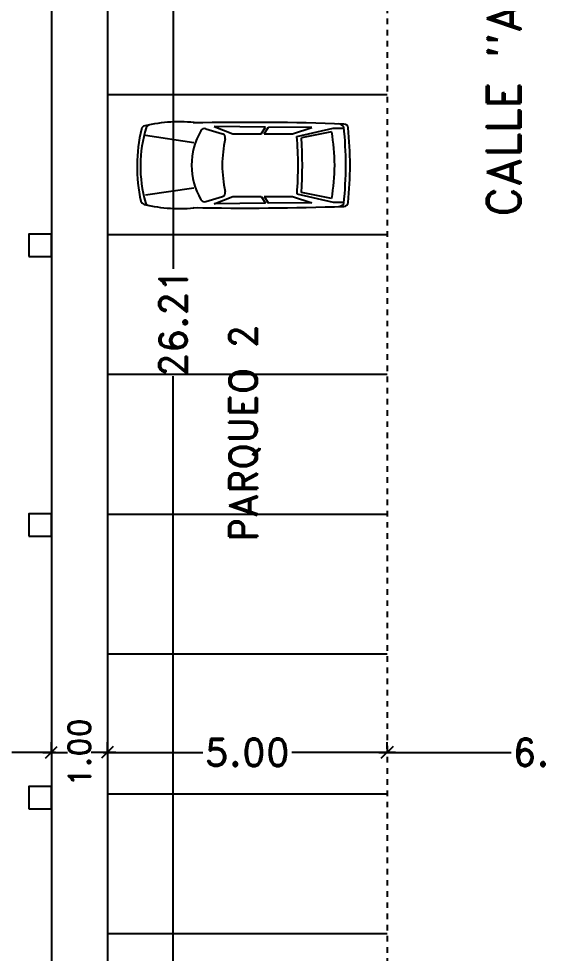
# Model space of a CAD drawing. Header units: millimetres. Extents: x 1590 to 1932, y -48 to 167.
# Drawn here: x 1648.15 to 1657.51, y 66.01 to 82.71 of the extents above; entities that cross this region are included whole.
import ezdxf

# ---------------------------------------------------------------- set-up
doc = ezdxf.new("R2010")
doc.units = ezdxf.units.MM
doc.header["$LTSCALE"] = 0.1
doc.header["$MEASUREMENT"] = 0
doc.header["$PDMODE"] = 35
doc.header["$PDSIZE"] = 0.75
doc.linetypes.add('DASHED', pattern=[0.75, 0.5, -0.25])
doc.layers.get('0').update_dxf_attribs({"linetype": 'CONTINUOUS'})
doc.layers.get('DEFPOINTS').update_dxf_attribs({"linetype": 'CONTINUOUS'})
for name, color, linetype in [('C-PRKG-CARS', 1, 'CONTINUOUS'), ('CALLES', 3, 'CONTINUOUS'), ('PARED', 4, 'CONTINUOUS'), ('PAREDES', 3, 'CONTINUOUS'), ('TEXT', 3, 'CONTINUOUS')]:
    doc.layers.add(name, color=color, linetype=linetype)
doc.styles.add('ROMAND', font='romand.shx')
doc.dimstyles.new('URBA', dxfattribs={"dimtxt": 20, "dimasz": 0.5, "dimexe": 1.25, "dimexo": 0.63, "dimgap": 0.63, "dimtad": 0, "dimtih": 1, "dimtoh": 1, "dimzin": 1, "dimdsep": 46, "dimtxsty": 'ROMAND', "dimcen": 2.5, "dimclrd": 1, "dimclre": 1, "dimclrt": 3, "dimadec": 0, "dimazin": 0, "dimtfac": 1, "dimtmove": 0, "dimatfit": 3, "dimfxl": 1, "dimtvp": 1, "dimtolj": 1, "dimtzin": 1, "dimarcsym": 0})

# ---------------------------------------------------------------- blocks, each defined once
blk = doc.blocks.new('UTP1$0$DIMBLOCK')
at = {"color": 1}
blk.add_line((-7.5, 0), (10.5, 0), dxfattribs=at)
at = {"color": 4}
blk.add_line((-5.25, -5.25), (5.25, 5.25), dxfattribs=at)
blk = doc.blocks.new('*D169')
at = {"layer": 'CALLES', "color": 1, "linetype": 'Continuous', "transparency": 16777216}
for p, q in [((1645.736, 68.649), (1645.736, 69.778)), ((1648.736, 69.66), (1648.736, 69.778)), ((1645.756, 69.598), (1646.442, 69.598)), ((1648.716, 69.598), (1648.03, 69.598))]:
    blk.add_line(p, q, dxfattribs=at)
at = {"layer": 'DEFPOINTS', "color": 0, "linetype": 'Continuous', "transparency": 16777216}
for p in [(1648.736, 69.598), (1648.736, 69.598), (1645.736, 68.587)]:
    blk.add_point(p, dxfattribs=at)
at = {"layer": 'CALLES', "color": 1, "linetype": 'Continuous', "transparency": 16777216, "xscale": 0.02, "yscale": 0.02, "zscale": 0.02, "rotation": 180}
blk.add_blockref('UTP1$0$DIMBLOCK', (1645.736, 69.598), dxfattribs=at)
at = {"layer": 'CALLES', "color": 1, "linetype": 'Continuous', "transparency": 16777216, "xscale": 0.02, "yscale": 0.02, "zscale": 0.02}
blk.add_blockref('UTP1$0$DIMBLOCK', (1648.736, 69.598), dxfattribs=at)
at = {"layer": 'CALLES', "color": 3, "linetype": 'Continuous', "transparency": 16777216, "insert": (1647.236, 69.598), "char_height": 0.5, "attachment_point": 5, "style": 'ROMAND'}
blk.add_mtext('\\A1;3.00', dxfattribs=at)
blk = doc.blocks.new('*D170')
at = {"color": 1, "linetype": 'Continuous', "transparency": 16777216}
for p, q in [((1648.736, 69.608), (1648.736, 69.778)), ((1649.736, 69.608), (1649.736, 69.778)), ((1648.746, 69.598), (1649.026, 69.598)), ((1649.726, 69.598), (1649.446, 69.598))]:
    blk.add_line(p, q, dxfattribs=at)
at = {"layer": 'DEFPOINTS', "color": 0, "linetype": 'Continuous', "transparency": 16777216}
for p in [(1648.736, 69.598), (1649.736, 69.598), (1649.736, 69.598)]:
    blk.add_point(p, dxfattribs=at)
at = {"color": 1, "linetype": 'Continuous', "transparency": 16777216, "xscale": 0.01, "yscale": 0.01, "zscale": 0.01, "rotation": 180}
blk.add_blockref('UTP1$0$DIMBLOCK', (1648.736, 69.598), dxfattribs=at)
at = {"color": 1, "linetype": 'Continuous', "transparency": 16777216, "xscale": 0.01, "yscale": 0.01, "zscale": 0.01}
blk.add_blockref('UTP1$0$DIMBLOCK', (1649.736, 69.598), dxfattribs=at)
at = {"color": 2, "linetype": 'Continuous', "transparency": 16777216, "insert": (1649.236, 69.598), "char_height": 0.4, "attachment_point": 5, "rotation": 90, "style": 'ROMAND'}
blk.add_mtext('\\A1;1.00', dxfattribs=at)
blk = doc.blocks.new('*D171')
at = {"layer": 'CALLES', "color": 1, "linetype": 'Continuous', "transparency": 16777216}
for p, q in [((1649.736, 69.66), (1649.736, 69.778)), ((1654.736, 69.66), (1654.736, 69.778)), ((1649.756, 69.598), (1651.442, 69.598)), ((1654.716, 69.598), (1653.03, 69.598))]:
    blk.add_line(p, q, dxfattribs=at)
at = {"layer": 'DEFPOINTS', "color": 0, "linetype": 'Continuous', "transparency": 16777216}
for p in [(1649.736, 69.598), (1654.736, 69.598), (1654.736, 69.598)]:
    blk.add_point(p, dxfattribs=at)
at = {"layer": 'CALLES', "color": 1, "linetype": 'Continuous', "transparency": 16777216, "xscale": 0.02, "yscale": 0.02, "zscale": 0.02, "rotation": 180}
blk.add_blockref('UTP1$0$DIMBLOCK', (1649.736, 69.598), dxfattribs=at)
at = {"layer": 'CALLES', "color": 1, "linetype": 'Continuous', "transparency": 16777216, "xscale": 0.02, "yscale": 0.02, "zscale": 0.02}
blk.add_blockref('UTP1$0$DIMBLOCK', (1654.736, 69.598), dxfattribs=at)
at = {"layer": 'CALLES', "color": 3, "linetype": 'Continuous', "transparency": 16777216, "insert": (1652.236, 69.598), "char_height": 0.5, "attachment_point": 5, "style": 'ROMAND'}
blk.add_mtext('\\A1;5.00', dxfattribs=at)
blk = doc.blocks.new('*D172')
at = {"layer": 'CALLES', "color": 1, "linetype": 'Continuous', "transparency": 16777216}
for p, q in [((1654.736, 69.66), (1654.736, 69.778)), ((1660.736, 69.66), (1660.736, 69.778)), ((1654.756, 69.598), (1656.954, 69.598)), ((1660.716, 69.598), (1658.518, 69.598))]:
    blk.add_line(p, q, dxfattribs=at)
at = {"layer": 'DEFPOINTS', "color": 0, "linetype": 'Continuous', "transparency": 16777216}
for p in [(1654.736, 69.598), (1660.736, 69.598), (1660.736, 69.598)]:
    blk.add_point(p, dxfattribs=at)
at = {"layer": 'CALLES', "color": 1, "linetype": 'Continuous', "transparency": 16777216, "xscale": 0.02, "yscale": 0.02, "zscale": 0.02, "rotation": 180}
blk.add_blockref('UTP1$0$DIMBLOCK', (1654.736, 69.598), dxfattribs=at)
at = {"layer": 'CALLES', "color": 1, "linetype": 'Continuous', "transparency": 16777216, "xscale": 0.02, "yscale": 0.02, "zscale": 0.02}
blk.add_blockref('UTP1$0$DIMBLOCK', (1660.736, 69.598), dxfattribs=at)
at = {"layer": 'CALLES', "color": 3, "linetype": 'Continuous', "transparency": 16777216, "insert": (1657.736, 69.598), "char_height": 0.5, "attachment_point": 5, "style": 'ROMAND'}
blk.add_mtext('\\A1;6.00', dxfattribs=at)
blk = doc.blocks.new('*D351')
at = {"color": 1, "linetype": 'Continuous', "transparency": 16777216}
for p, q in [((1649.798, 90.065), (1651.09, 90.065)), ((1650.91, 90.045), (1650.91, 78.245)), ((1650.91, 63.878), (1650.91, 76.324)), ((1649.798, 63.858), (1651.09, 63.858))]:
    blk.add_line(p, q, dxfattribs=at)
at = {"layer": 'DEFPOINTS', "color": 0, "linetype": 'Continuous', "transparency": 16777216}
for p in [(1649.736, 90.065), (1649.736, 63.858), (1650.91, 63.858)]:
    blk.add_point(p, dxfattribs=at)
at = {"color": 1, "linetype": 'Continuous', "transparency": 16777216, "xscale": 0.02, "yscale": 0.02, "zscale": 0.02}
for p, rotation in [((1650.91, 90.065), 90), ((1650.91, 63.858), 270)]:
    blk.add_blockref('UTP1$0$DIMBLOCK', p, dxfattribs=dict(at, rotation=rotation))
at = {"color": 3, "linetype": 'Continuous', "transparency": 16777216, "insert": (1650.91, 77.284), "char_height": 0.5, "attachment_point": 5, "rotation": 90, "style": 'ROMAND'}
blk.add_mtext('\\A1;26.21', dxfattribs=at)
blk = doc.blocks.new('02PCAR01')
at = {"color": 0, "linetype": 'ByBlock'}
for p, q in [((-122.94, 26.61), (-92.48, 26.84)), ((-109.29, 22.08), (-122.94, 26.61)), ((-89.35, 22.08), (-92.48, 26.84)), ((-90.39, 26.87), (-54.31, 27.32)), ((-87.23, 22.08), (-90.39, 26.87)), ((-54.31, 27.32), (-67.5, 22.08)), ((-138, 26.03), (-145, 26.03)), ((-112.52, 20.16), (-138, 26.03)), ((-136.91, 23.5), (-115.59, 19.26)), ((-89.35, 22.08), (-109.29, 22.08)), ((-67.5, 22.08), (-87.23, 22.08)), ((-48.33, 25.72), (-60.01, 22.2)), ((-6, 20.97), (-40, 15.97)), ((-136.91, -23.36), (-115.59, -19.12)), ((-6, -20.97), (-40, -15.97)), ((-138, -25.97), (-145, -25.97)), ((-112.51, -20.11), (-138, -25.97)), ((-109.29, -21.95), (-122.94, -26.47)), ((-89.35, -21.95), (-109.29, -21.95)), ((-89.35, -21.95), (-92.48, -26.7)), ((-87.23, -21.95), (-90.39, -26.73)), ((-67.5, -21.95), (-87.23, -21.95)), ((-54.31, -27.18), (-67.5, -21.95)), ((-48.33, -25.52), (-60.01, -22)), ((-122.94, -26.47), (-92.48, -26.7)), ((-90.39, -26.73), (-54.31, -27.18))]:
    blk.add_line(p, q, dxfattribs=at)
for centre, radius, start, end in [((-145.41, 25.94), 3.14, 92.11191, 173.48992), ((111.89, 0.1), 258.76, 174.01419, 185.98581), ((-77.24, -1914.33), 1944.6, 88.89024, 92.01225), ((-141.57, 24.61), 4.6, 94.39871, 147.52881), ((-30.02, -77.69), 108.31, 76.66075, 96.5655), ((-8.86, 25.33), 3.14, 17.81788, 78.39421), ((-5.75, 24.64), 3.14, 14.34517, 76.66075), ((110.89, 0.1), 260.73, 174.2342, 185.7658), ((-7.97, 0.1), 131.06, 169.68972, 190.31028), ((147.71, 0.1), 261.01, 175.59188, 184.44072), ((-59.14, 19.33), 3, 106.79837, 193.66308), ((-47.46, 22.85), 3, 31.14552, 106.79837), ((-87.12, 0.1), 48.72, 330.07742, 29.92258), ((-95.47, 0.91), 93.12, 343.03471, 15.81411), ((-111.75, 0.91), 111.76, 346.39761, 12.667), ((146.01, 0.1), 262.31, 175.79714, 184.20286), ((-142.7, 0.1), 82.75, 347.06832, 12.93168), ((-59.14, -19.13), 3, 166.33692, 253.20163), ((-145.41, -25.74), 3.14, 186.51008, 267.88809), ((-47.46, -22.65), 3, 253.20163, 328.85448), ((-9.37, -25.23), 3.14, 281.32486, 340.88258), ((-6.15, -24.54), 3.14, 283.11557, 344.59415), ((-77.24, 1914.53), 1944.6, 267.98775, 271.10976), ((-141.57, -24.41), 4.6, 212.47119, 265.60129), ((-30.02, 77.89), 108.31, 263.4345, 283.11557)]:
    blk.add_arc(centre, radius, start, end, dxfattribs=at)

msp = doc.modelspace()

# ---------------------------------------------------------------- linework, layer by layer
at = {"color": 2, "linetype": 'Continuous'}
for p, q in [((1649.7358, 81.3579), (1654.7358, 81.3579)), ((1649.7358, 78.8579), (1654.7358, 78.8579)), ((1649.7358, 76.3579), (1654.7358, 76.3579)), ((1649.7358, 73.8579), (1654.7358, 73.8579)), ((1649.7358, 71.3579), (1654.7358, 71.3579)), ((1649.7358, 68.8579), (1654.7358, 68.8579)), ((1649.7358, 66.3579), (1654.7358, 66.3579))]:
    msp.add_line(p, q, dxfattribs=at)
at = {"layer": 'CALLES', "color": 4, "linetype": 'Continuous'}
for points in [[(1648.3358, 78.4619), (1648.7358, 78.4619), (1648.7358, 78.8619), (1648.3358, 78.8619)], [(1648.3358, 73.4619), (1648.7358, 73.4619), (1648.7358, 73.8619), (1648.3358, 73.8619)], [(1648.3358, 68.5869), (1648.7358, 68.5869), (1648.7358, 68.9869), (1648.3358, 68.9869)]]:
    msp.add_lwpolyline(points, close=True, dxfattribs=at)
at = {"layer": 'PARED', "color": 3}
for p, q in [((1648.7358, 100.1083), (1648.7358, 65.5869)), ((1649.7358, 90.0654), (1649.7358, 63.8579))]:
    msp.add_line(p, q, dxfattribs=at)
at = {"layer": 'PAREDES', "color": 2, "linetype": 'DASHED'}
msp.add_line((1654.7358, 91.3154), (1654.7358, 63.2224), dxfattribs=at)

# ---------------------------------------------------------------- block references
at = {"layer": 'C-PRKG-CARS', "xscale": 0.02539999999999054, "yscale": 0.02539999999999054, "zscale": 0.02539999999999054, "rotation": 180}
msp.add_blockref('02PCAR01', (1650.2665, 80.0974), dxfattribs=at)

# ---------------------------------------------------------------- texts
at = {"layer": 'TEXT', "style": 'ROMAND'}
for s, height, p in [('CALLE "A"', 0.6, (1657.1159, 79.1711)), ('PARQUEO 2', 0.5, (1652.4114, 73.3667))]:
    msp.add_text(s, height=height, rotation=90, dxfattribs=at).set_placement(p)

# ---------------------------------------------------------------- dimensions: what is measured, and where the dimension line sits
at = {"color": 3, "linetype": 'Continuous'}
dim = msp.add_linear_dim(base=(1650.9099, 63.8579), p1=(1649.7358, 90.0654), p2=(1649.7358, 63.8579), angle=90, dimstyle='URBA', override={"dimtxt": 0.5, "dimasz": 0.02, "dimexe": 0.18, "dimexo": 0.0625, "dimgap": 0.02, "dimzin": 0, "dimblk1": 'UTP1$0$DIMBLOCK', "dimblk2": 'UTP1$0$DIMBLOCK', "dimsah": 1, "dimcen": 0.09, "dimtdec": 4, "dimtofl": 0, "dimtvp": 0, "dimtzin": 0}, dxfattribs=at)
dim.commit()
dim.dimension.update_dxf_attribs({"geometry": '*D351', "text_midpoint": (1650.9099, 77.2841), "dimtype": 160, "text_rotation": 90})
dim = msp.add_linear_dim(base=(1649.7358, 69.5979), p1=(1648.7358, 69.5979), p2=(1649.7358, 69.5979), dimstyle='URBA', override={"dimtxt": 0.4, "dimasz": 0.01, "dimexe": 0.18, "dimexo": 0.01, "dimgap": 0.01, "dimzin": 0, "dimblk1": 'UTP1$0$DIMBLOCK', "dimblk2": 'UTP1$0$DIMBLOCK', "dimsah": 1, "dimcen": 0.09, "dimclrt": 2, "dimtdec": 4, "dimtofl": 0, "dimtvp": 0, "dimtzin": 0}, dxfattribs=at)
dim.commit()
dim.dimension.update_dxf_attribs({"geometry": '*D170', "text_midpoint": (1649.2358, 69.5979), "text_rotation": 90})
at = {"layer": 'CALLES', "color": 2, "linetype": 'Continuous'}
for base, p1, p2, picture, middle in [((1648.7358, 69.5979), (1645.7358, 68.5869), (1648.7358, 69.5979), '*D169', (1647.2358, 69.5979)), ((1654.7358, 69.5979), (1649.7358, 69.5979), (1654.7358, 69.5979), '*D171', (1652.2358, 69.5979)), ((1660.7358, 69.5979), (1654.7358, 69.5979), (1660.7358, 69.5979), '*D172', (1657.7358, 69.5979))]:
    dim = msp.add_linear_dim(base=base, p1=p1, p2=p2, dimstyle='URBA', override={"dimtxt": 0.5, "dimasz": 0.02, "dimexe": 0.18, "dimexo": 0.0625, "dimgap": 0.02, "dimzin": 0, "dimblk1": 'UTP1$0$DIMBLOCK', "dimblk2": 'UTP1$0$DIMBLOCK', "dimsah": 1, "dimcen": 0.09, "dimtdec": 4, "dimtofl": 0, "dimtmove": 1, "dimtvp": 0, "dimtzin": 0}, dxfattribs=at)
    dim.commit()
    dim.dimension.update_dxf_attribs({"geometry": picture, "text_midpoint": middle})

doc.saveas('drawing.dxf')
